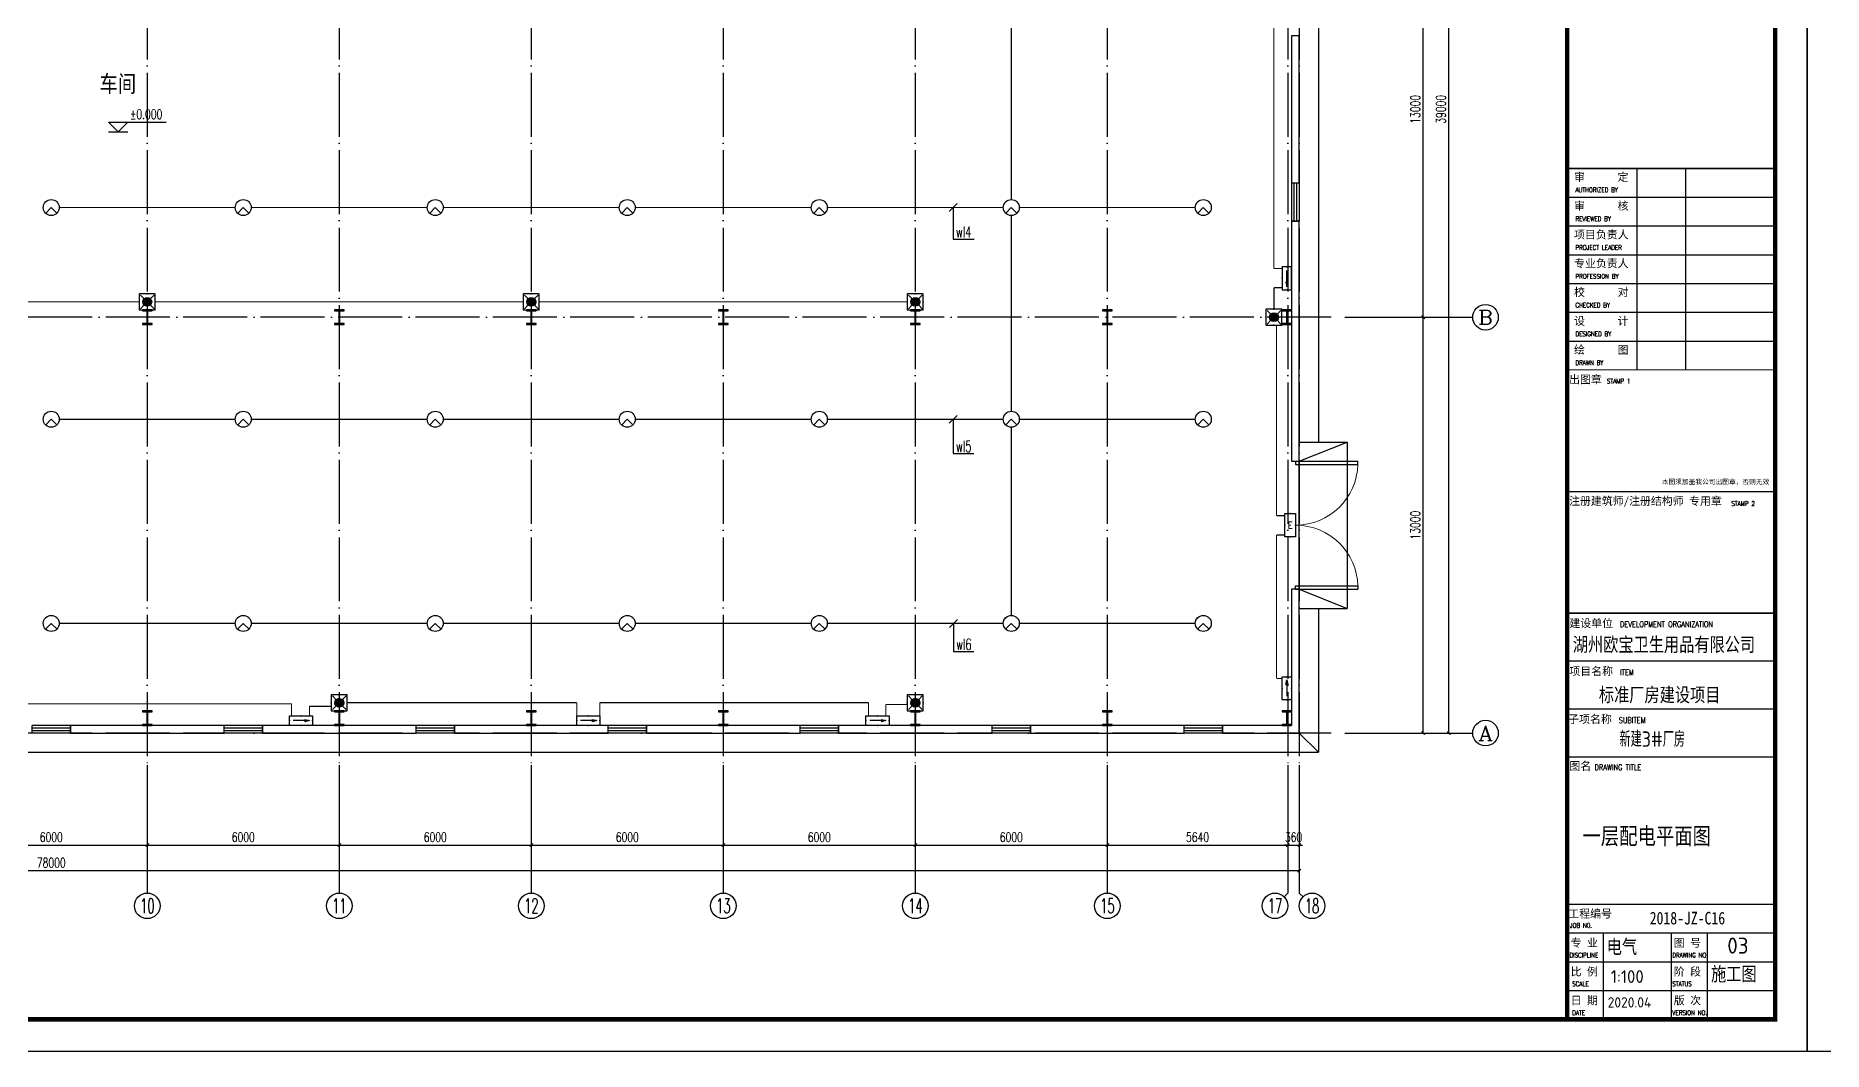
# Model space of a CAD drawing. Extents: x -55118 to 386282, y -631686 to -470886.
# Drawn here: x 15625 to 71482, y -631686 to -599940 of the extents above; entities that cross this region are included whole.
import ezdxf
from ezdxf.enums import TextEntityAlignment as Align

# ---------------------------------------------------------------- set-up
doc = ezdxf.new("R2010")
doc.units = 0
doc.header["$LTSCALE"] = 1000
doc.header["$MEASUREMENT"] = 0
doc.linetypes.add('DOTE', pattern=[2.42, 2, -0.2, 0.02, -0.2])
doc.layers.get('0').update_dxf_attribs({"linetype": 'CONTINUOUS'})
doc.layers.get('Defpoints').update_dxf_attribs({"linetype": 'CONTINUOUS'})
for name, color, linetype in [('AXIS', 3, 'CONTINUOUS'), ('AXIS_TEXT', 7, 'CONTINUOUS'), ('DIM-照明', 3, 'CONTINUOUS'), ('DIM_ELEV', 3, 'CONTINUOUS'), ('DOTE', 253, 'DOTE'), ('EQUIP-照明', 3, 'CONTINUOUS'), ('PUB_TEXT', 7, 'CONTINUOUS'), ('WALL', 6, 'CONTINUOUS'), ('WINDOW', 4, 'CONTINUOUS'), ('WIRE-照明', 4, 'CONTINUOUS'), ('勒脚', 50, 'CONTINUOUS'), ('图层1', 53, 'CONTINUOUS'), ('图框', 4, 'CONTINUOUS')]:
    doc.layers.add(name, color=color, linetype=linetype)
doc.styles.add('-黑体', font='simhei.ttf', dxfattribs={"width": 0.8})
doc.styles.add('_TCH_AXIS', font='COMPLEX', dxfattribs={"bigfont": 'GBCBIG'})
doc.styles.add('_TCH_DIM', font='SIMPLEX', dxfattribs={"bigfont": 'GBCBIG'})
doc.styles.add('_TCH_DIM_T3', font='SIMPLEX', dxfattribs={"width": 0.705882, "bigfont": 'GBCBIG'})
doc.styles.add('_TCH_LABEL', font='COMPLEX', dxfattribs={"bigfont": 'GBCBIG'})
doc.styles.add('_TEL_DIM', font='SIMPLEX', dxfattribs={"width": 0.8, "height": 3.5, "bigfont": 'HZTXT'})
doc.styles.add('COMPLEX', font='COMPLEX')
doc.styles.add('iIcon2', font='')
doc.styles.add('MIMI-TKWZ', font='romanc.shx', dxfattribs={"width": 0.75, "oblique": 15, "bigfont": 'bigfont.shx'})
doc.styles.get("Standard").update_dxf_attribs({"font": 'GBENOR', "bigfont": 'GBCBIG'})
doc.styles.add('STYLE1', font='tssdeng.shx', dxfattribs={"height": 8, "bigfont": 'tssdchn.shx'})
doc.styles.add('宋体', font='', dxfattribs={"width": 0.8})
doc.styles.get('iIcon2').set_extended_font_data('SimSun')
doc.styles.get('宋体').set_extended_font_data('SimSun')
doc.dimstyles.new('_TCH_ARCH&&100', dxfattribs={"dimtxt": 297.5, "dimasz": 100, "dimexe": 250, "dimexo": 300, "dimgap": 100, "dimtad": 1, "dimdec": 0, "dimzin": 0, "dimdsep": 46, "dimtxsty": '_TCH_DIM_T3', "dimblk": 'ARCHTICK', "dimcen": 0.09, "dimclrt": 7, "dimazin": 2, "dimtfac": 1, "dimtdec": 0, "dimtix": 1, "dimtmove": 2, "dimatfit": 3, "dimfxl": 0, "dimtolj": 1, "dimtzin": 0, "dimarcsym": 0})

# ---------------------------------------------------------------- blocks, each defined once
blk = doc.blocks.new('钢柱')
blk.add_hatch(color=256).paths.add_polyline_path([(4275, 9436), (4140, 9436), (4140, 9466), (4440, 9466), (4440, 9436), (4305, 9436), (4305, 9036), (4440, 9036), (4440, 9006), (4140, 9006), (4140, 9036), (4275, 9036)])
blk.add_lwpolyline([(4275, 9436), (4140, 9436), (4140, 9466), (4440, 9466), (4440, 9436), (4305, 9436), (4305, 9036), (4440, 9036), (4440, 9006), (4140, 9006), (4140, 9036), (4275, 9036), (4275, 9436), (4140, 9436)])
blk = doc.blocks.new('$equip$00001176')
for q in [(-0.35, -0.35), (0.35, -0.35)]:
    blk.add_line((0, 0), q)
blk.add_circle((0, 0), 0.5)
at = {"style": '_TCH_LABEL', "flags": 9}
blk.add_attdef('A', (0, 0), '', height=0.00002, dxfattribs=at)
blk = doc.blocks.new('$equip$00002604')
blk.add_hatch(color=256).paths.add_polyline_path([(0.27, 0.5, 1), (-0.27, 0.5, 1)])
for p, q in [((-0.43, 0.93), (-0.19, 0.69)), ((-0.43, 0.07), (-0.19, 0.31)), ((0.19, 0.69), (0.43, 0.93)), ((0.19, 0.31), (0.43, 0.07))]:
    blk.add_line(p, q)
at = {"const_width": 0.04}
blk.add_lwpolyline([(-0.5, 1), (-0.5, 0), (0.5, 0), (0.5, 1), (-0.5, 1), (-0.5, 0)], dxfattribs=at)
blk.add_lwpolyline([(-0.5, 1), (-0.5, 0), (0.5, 0), (0.5, 1)], close=True)
blk.add_circle((0, 0.5), 0.275)
for p in [(-0.5, 0.5), (0, 1), (0, 0), (0.5, 0.5)]:
    blk.add_point(p)
at = {"color": 7, "style": '_TEL_DIM', "flags": 1}
blk.add_attdef('A', text='', height=0.000025, dxfattribs=at).set_placement((0, 0), align=Align.MIDDLE_CENTER)
blk = doc.blocks.new('$equip$00002541')
blk.add_hatch(color=256).paths.add_polyline_path([(-0.24, 0.37), (-0.53, 0.3), (-0.24, 0.23)])
for p, q in [((-0.72, 0.6), (-0.72, 0)), ((0.72, 0.6), (-0.72, 0.6)), ((-0.72, 0), (0.72, 0)), ((-0.24, 0.37), (-0.53, 0.3)), ((-0.53, 0.3), (-0.24, 0.23)), ((-0.24, 0.37), (-0.24, 0.23)), ((0.72, 0), (0.72, 0.6))]:
    blk.add_line(p, q)
at = {"color": 7}
blk.add_line((-0.48, 0.3), (0.48, 0.3), dxfattribs=at)
at = {"const_width": 0.04}
blk.add_lwpolyline([(-0.72, 0.6), (-0.72, 0), (0.72, 0), (0.72, 0.6), (-0.72, 0.6), (-0.72, 0)], dxfattribs=at)
for p in [(-0.72, 0.3), (0, 0.6), (0, 0), (0.72, 0.3)]:
    blk.add_point(p)
at = {"color": 7, "style": '_TEL_DIM', "flags": 1}
blk.add_attdef('A', text='', height=0.00002, dxfattribs=at).set_placement((0, 0), align=Align.MIDDLE_CENTER)
blk = doc.blocks.new('$equip$00002534')
for p, q in [((-0.72, 0.66), (-0.72, 0)), ((0.72, 0.66), (-0.72, 0.66)), ((-0.72, 0), (0.72, 0)), ((0.72, 0), (0.72, 0.66))]:
    blk.add_line(p, q)
at = {"const_width": 0.04}
blk.add_lwpolyline([(-0.72, 0.66), (-0.72, 0), (0.72, 0), (0.72, 0.66), (-0.72, 0.66), (-0.72, 0)], dxfattribs=at)
for p in [(-0.72, 0.33), (0, 0.66), (0, 0), (0.72, 0.33)]:
    blk.add_point(p)
at = {"color": 7, "style": '_TEL_DIM'}
blk.add_attdef('$TEXT$', text='', height=0.4, dxfattribs=at).set_placement((0, 0.33), align=Align.MIDDLE_CENTER)
at = {"color": 7, "style": '_TEL_DIM', "flags": 1}
blk.add_attdef('A', text='', height=0.00002, dxfattribs=at).set_placement((0, 0), align=Align.MIDDLE_CENTER)
blk = doc.blocks.new('_ArchTick')
at = {"color": 0, "linetype": 'ByBlock', "const_width": 0.4}
blk.add_lwpolyline([(-0.5, -0.5), (0.5, 0.5)], dxfattribs=at)
blk = doc.blocks.new('*D140')
at = {"layer": 'AXIS', "color": 0, "lineweight": -2}
for p, q in [((13110, -623040), (13110, -625490)), ((19110, -623040), (19110, -625490)), ((13110, -625240), (19110, -625240))]:
    blk.add_line(p, q, dxfattribs=at)
at = {"layer": 'Defpoints', "color": 0}
for p in [(13110, -622740), (19110, -622740), (19110, -625240)]:
    blk.add_point(p, dxfattribs=at)
at = {"layer": 'AXIS', "color": 0, "lineweight": -2, "xscale": 100, "yscale": 100, "zscale": 100, "rotation": 180}
blk.add_blockref('_ArchTick', (13110, -625240), dxfattribs=at)
at = {"layer": 'AXIS', "color": 0, "lineweight": -2, "xscale": 100, "yscale": 100, "zscale": 100}
blk.add_blockref('_ArchTick', (19110, -625240), dxfattribs=at)
at = {"layer": 'AXIS', "color": 7, "insert": (16110, -624991), "char_height": 297.5, "attachment_point": 5, "style": '_TCH_DIM_T3'}
blk.add_mtext('\\A1;6000', dxfattribs=at)
blk = doc.blocks.new('*D141')
at = {"layer": 'AXIS', "color": 0, "lineweight": -2}
for p, q in [((19110, -623040), (19110, -625490)), ((25110, -623040), (25110, -625490)), ((19110, -625240), (25110, -625240))]:
    blk.add_line(p, q, dxfattribs=at)
at = {"layer": 'Defpoints', "color": 0}
for p in [(19110, -622740), (25110, -622740), (25110, -625240)]:
    blk.add_point(p, dxfattribs=at)
at = {"layer": 'AXIS', "color": 0, "lineweight": -2, "xscale": 100, "yscale": 100, "zscale": 100, "rotation": 180}
blk.add_blockref('_ArchTick', (19110, -625240), dxfattribs=at)
at = {"layer": 'AXIS', "color": 0, "lineweight": -2, "xscale": 100, "yscale": 100, "zscale": 100}
blk.add_blockref('_ArchTick', (25110, -625240), dxfattribs=at)
at = {"layer": 'AXIS', "color": 7, "insert": (22110, -624991), "char_height": 297.5, "attachment_point": 5, "style": '_TCH_DIM_T3'}
blk.add_mtext('\\A1;6000', dxfattribs=at)
blk = doc.blocks.new('*D142')
at = {"layer": 'AXIS', "color": 0, "lineweight": -2}
for p, q in [((25110, -623040), (25110, -625490)), ((31110, -623040), (31110, -625490)), ((25110, -625240), (31110, -625240))]:
    blk.add_line(p, q, dxfattribs=at)
at = {"layer": 'Defpoints', "color": 0}
for p in [(25110, -622740), (31110, -622740), (31110, -625240)]:
    blk.add_point(p, dxfattribs=at)
at = {"layer": 'AXIS', "color": 0, "lineweight": -2, "xscale": 100, "yscale": 100, "zscale": 100, "rotation": 180}
blk.add_blockref('_ArchTick', (25110, -625240), dxfattribs=at)
at = {"layer": 'AXIS', "color": 0, "lineweight": -2, "xscale": 100, "yscale": 100, "zscale": 100}
blk.add_blockref('_ArchTick', (31110, -625240), dxfattribs=at)
at = {"layer": 'AXIS', "color": 7, "insert": (28110, -624991), "char_height": 297.5, "attachment_point": 5, "style": '_TCH_DIM_T3'}
blk.add_mtext('\\A1;6000', dxfattribs=at)
blk = doc.blocks.new('*D143')
at = {"layer": 'AXIS', "color": 0, "lineweight": -2}
for p, q in [((31110, -623040), (31110, -625490)), ((37110, -623040), (37110, -625490)), ((31110, -625240), (37110, -625240))]:
    blk.add_line(p, q, dxfattribs=at)
at = {"layer": 'Defpoints', "color": 0}
for p in [(31110, -622740), (37110, -622740), (37110, -625240)]:
    blk.add_point(p, dxfattribs=at)
at = {"layer": 'AXIS', "color": 0, "lineweight": -2, "xscale": 100, "yscale": 100, "zscale": 100, "rotation": 180}
blk.add_blockref('_ArchTick', (31110, -625240), dxfattribs=at)
at = {"layer": 'AXIS', "color": 0, "lineweight": -2, "xscale": 100, "yscale": 100, "zscale": 100}
blk.add_blockref('_ArchTick', (37110, -625240), dxfattribs=at)
at = {"layer": 'AXIS', "color": 7, "insert": (34110, -624991), "char_height": 297.5, "attachment_point": 5, "style": '_TCH_DIM_T3'}
blk.add_mtext('\\A1;6000', dxfattribs=at)
blk = doc.blocks.new('*D144')
at = {"layer": 'AXIS', "color": 0, "lineweight": -2}
for p, q in [((37110, -623040), (37110, -625490)), ((43110, -623040), (43110, -625490)), ((37110, -625240), (43110, -625240))]:
    blk.add_line(p, q, dxfattribs=at)
at = {"layer": 'Defpoints', "color": 0}
for p in [(37110, -622740), (43110, -622740), (43110, -625240)]:
    blk.add_point(p, dxfattribs=at)
at = {"layer": 'AXIS', "color": 0, "lineweight": -2, "xscale": 100, "yscale": 100, "zscale": 100, "rotation": 180}
blk.add_blockref('_ArchTick', (37110, -625240), dxfattribs=at)
at = {"layer": 'AXIS', "color": 0, "lineweight": -2, "xscale": 100, "yscale": 100, "zscale": 100}
blk.add_blockref('_ArchTick', (43110, -625240), dxfattribs=at)
at = {"layer": 'AXIS', "color": 7, "insert": (40110, -624991), "char_height": 297.5, "attachment_point": 5, "style": '_TCH_DIM_T3'}
blk.add_mtext('\\A1;6000', dxfattribs=at)
blk = doc.blocks.new('*D145')
at = {"layer": 'AXIS', "color": 0, "lineweight": -2}
for p, q in [((43110, -623040), (43110, -625490)), ((49110, -623040), (49110, -625490)), ((43110, -625240), (49110, -625240))]:
    blk.add_line(p, q, dxfattribs=at)
at = {"layer": 'Defpoints', "color": 0}
for p in [(43110, -622740), (49110, -622740), (49110, -625240)]:
    blk.add_point(p, dxfattribs=at)
at = {"layer": 'AXIS', "color": 0, "lineweight": -2, "xscale": 100, "yscale": 100, "zscale": 100, "rotation": 180}
blk.add_blockref('_ArchTick', (43110, -625240), dxfattribs=at)
at = {"layer": 'AXIS', "color": 0, "lineweight": -2, "xscale": 100, "yscale": 100, "zscale": 100}
blk.add_blockref('_ArchTick', (49110, -625240), dxfattribs=at)
at = {"layer": 'AXIS', "color": 7, "insert": (46110, -624991), "char_height": 297.5, "attachment_point": 5, "style": '_TCH_DIM_T3'}
blk.add_mtext('\\A1;6000', dxfattribs=at)
blk = doc.blocks.new('*D146')
at = {"layer": 'AXIS', "color": 0, "lineweight": -2}
for p, q in [((49110, -623040), (49110, -625490)), ((54750, -623040), (54750, -625490)), ((49110, -625240), (54750, -625240))]:
    blk.add_line(p, q, dxfattribs=at)
at = {"layer": 'Defpoints', "color": 0}
for p in [(49110, -622740), (54750, -622740), (54750, -625240)]:
    blk.add_point(p, dxfattribs=at)
at = {"layer": 'AXIS', "color": 0, "lineweight": -2, "xscale": 100, "yscale": 100, "zscale": 100, "rotation": 180}
blk.add_blockref('_ArchTick', (49110, -625240), dxfattribs=at)
at = {"layer": 'AXIS', "color": 0, "lineweight": -2, "xscale": 100, "yscale": 100, "zscale": 100}
blk.add_blockref('_ArchTick', (54750, -625240), dxfattribs=at)
at = {"layer": 'AXIS', "color": 7, "insert": (51930, -624991), "char_height": 297.5, "attachment_point": 5, "style": '_TCH_DIM_T3'}
blk.add_mtext('\\A1;5640', dxfattribs=at)
blk = doc.blocks.new('*D147')
at = {"layer": 'AXIS', "color": 0, "lineweight": -2}
for p, q in [((54750, -623040), (54750, -625490)), ((55110, -623040), (55110, -625490)), ((54750, -625240), (54650, -625240)), ((54750, -625240), (55110, -625240)), ((55110, -625240), (55210, -625240))]:
    blk.add_line(p, q, dxfattribs=at)
at = {"layer": 'Defpoints', "color": 0}
for p in [(54750, -622740), (55110, -622740), (55110, -625240)]:
    blk.add_point(p, dxfattribs=at)
at = {"layer": 'AXIS', "color": 0, "lineweight": -2, "xscale": 100, "yscale": 100, "zscale": 100}
blk.add_blockref('_ArchTick', (54750, -625240), dxfattribs=at)
at = {"layer": 'AXIS', "color": 0, "lineweight": -2, "xscale": 100, "yscale": 100, "zscale": 100, "rotation": 180}
blk.add_blockref('_ArchTick', (55110, -625240), dxfattribs=at)
at = {"layer": 'AXIS', "color": 7, "insert": (54930, -624991), "char_height": 297.5, "attachment_point": 5, "style": '_TCH_DIM_T3'}
blk.add_mtext('\\A1;360', dxfattribs=at)
blk = doc.blocks.new('*D148')
at = {"layer": 'AXIS', "color": 0, "lineweight": -2}
for p, q in [((-22890, -623040), (-22890, -626290)), ((55110, -623040), (55110, -626290)), ((-22890, -626040), (55110, -626040))]:
    blk.add_line(p, q, dxfattribs=at)
at = {"layer": 'Defpoints', "color": 0}
for p in [(-22890, -622740), (55110, -622740), (55110, -626040)]:
    blk.add_point(p, dxfattribs=at)
at = {"layer": 'AXIS', "color": 0, "lineweight": -2, "xscale": 100, "yscale": 100, "zscale": 100, "rotation": 180}
blk.add_blockref('_ArchTick', (-22890, -626040), dxfattribs=at)
at = {"layer": 'AXIS', "color": 0, "lineweight": -2, "xscale": 100, "yscale": 100, "zscale": 100}
blk.add_blockref('_ArchTick', (55110, -626040), dxfattribs=at)
at = {"layer": 'AXIS', "color": 7, "insert": (16110, -625791), "char_height": 297.5, "attachment_point": 5, "style": '_TCH_DIM_T3'}
blk.add_mtext('\\A1;78000', dxfattribs=at)
blk = doc.blocks.new('*D270')
at = {"layer": 'AXIS', "color": 0, "lineweight": -2}
for p, q in [((56784, -608740), (59234, -608740)), ((58984, -621740), (58984, -608740)), ((56784, -621740), (59234, -621740))]:
    blk.add_line(p, q, dxfattribs=at)
at = {"layer": 'Defpoints', "color": 0}
for p in [(56484, -608740), (58984, -608740), (56484, -621740)]:
    blk.add_point(p, dxfattribs=at)
at = {"layer": 'AXIS', "color": 0, "lineweight": -2, "xscale": 100, "yscale": 100, "zscale": 100}
for p, rotation in [((58984, -608740), 90), ((58984, -621740), 270)]:
    blk.add_blockref('_ArchTick', p, dxfattribs=dict(at, rotation=rotation))
at = {"layer": 'AXIS', "color": 7, "insert": (58735, -615240), "char_height": 297.5, "attachment_point": 5, "rotation": 90, "style": '_TCH_DIM_T3'}
blk.add_mtext('\\A1;13000', dxfattribs=at)
blk = doc.blocks.new('*D271')
at = {"layer": 'AXIS', "color": 0, "lineweight": -2}
for p, q in [((56784, -595740), (59234, -595740)), ((58984, -608740), (58984, -595740)), ((56784, -608740), (59234, -608740))]:
    blk.add_line(p, q, dxfattribs=at)
at = {"layer": 'Defpoints', "color": 0}
for p in [(56484, -595740), (58984, -595740), (56484, -608740)]:
    blk.add_point(p, dxfattribs=at)
at = {"layer": 'AXIS', "color": 0, "lineweight": -2, "xscale": 100, "yscale": 100, "zscale": 100}
for p, rotation in [((58984, -595740), 90), ((58984, -608740), 270)]:
    blk.add_blockref('_ArchTick', p, dxfattribs=dict(at, rotation=rotation))
at = {"layer": 'AXIS', "color": 7, "insert": (58735, -602240), "char_height": 297.5, "attachment_point": 5, "rotation": 90, "style": '_TCH_DIM_T3'}
blk.add_mtext('\\A1;13000', dxfattribs=at)
blk = doc.blocks.new('*D276')
at = {"layer": 'AXIS', "color": 0, "lineweight": -2}
for p, q in [((56784, -582740), (60034, -582740)), ((59784, -621740), (59784, -582740)), ((56784, -621740), (60034, -621740))]:
    blk.add_line(p, q, dxfattribs=at)
at = {"layer": 'Defpoints', "color": 0}
for p in [(56484, -582740), (59784, -582740), (56484, -621740)]:
    blk.add_point(p, dxfattribs=at)
at = {"layer": 'AXIS', "color": 0, "lineweight": -2, "xscale": 100, "yscale": 100, "zscale": 100}
for p, rotation in [((59784, -582740), 90), ((59784, -621740), 270)]:
    blk.add_blockref('_ArchTick', p, dxfattribs=dict(at, rotation=rotation))
at = {"layer": 'AXIS', "color": 7, "insert": (59535, -602240), "char_height": 297.5, "attachment_point": 5, "rotation": 90, "style": '_TCH_DIM_T3'}
blk.add_mtext('\\A1;39000', dxfattribs=at)
blk = doc.blocks.new('$DorLib2D$00000002')
for p, q in [((-0.5, 0), (-0.5, 0.4875)), ((-0.475, 0.4875), (-0.5, 0.4875)), ((-0.475, 0), (-0.475, 0.4875)), ((0.475, 0), (0.475, 0.4875)), ((0.475, 0.4875), (0.5, 0.4875)), ((0.5, 0), (0.5, 0.4875)), ((-0.5, 0), (-0.475, 0)), ((0.5, 0), (0.475, 0))]:
    blk.add_line(p, q)
at = {"lineweight": 13}
for centre, start, end in [((-0.4875, 0), 0, 88.53072), ((0.4875, 0), 91.46928, 180)]:
    blk.add_arc(centre, 0.4875, start, end, dxfattribs=at)
blk = doc.blocks.new('$TCHSYS$WIN2D')
for p, q in [((-0.5, 0.5), (0.5, 0.5)), ((-0.5, 0.5), (-0.5, -0.5)), ((0.5, 0.5), (0.5, -0.5)), ((0.5, 0.167), (-0.5, 0.167)), ((0.5, -0.167), (-0.5, -0.167)), ((-0.5, -0.5), (0.5, -0.5))]:
    blk.add_line(p, q)
blk = doc.blocks.new('_AXISO')
blk.add_circle((0, 0), 0.5)
at = {"layer": 'AXIS_TEXT', "style": 'COMPLEX', "width": 1.041667}
blk.add_attdef('A', text='', height=0.56, dxfattribs=at).set_placement((-0.25, -0.28), (0.25, -0.28), align=Align.FIT)
blk = doc.blocks.new('jhyfty')
at = {"layer": '图框'}
for p, q in [((769351, 133310), (775851, 133310)), ((769351, 133310), (775851, 133310)), ((771523, 133310), (771523, 127010)), ((773051, 133310), (773051, 127010)), ((769351, 132410), (775851, 132410)), ((769351, 131510), (775851, 131510)), ((769351, 130610), (775851, 130610)), ((769351, 129710), (775851, 129710)), ((769351, 128810), (775851, 128810)), ((769351, 127910), (775851, 127910)), ((769351, 123210), (775851, 123210)), ((769351, 119410), (775851, 119410)), ((769351, 117910), (775851, 117910)), ((769351, 116410), (775851, 116410)), ((769351, 110310), (775851, 110310)), ((769351, 109410), (775851, 109410)), ((770476, 109410), (770476, 106710)), ((772601, 109410), (772601, 106710)), ((773726, 109410), (773726, 106710)), ((769351, 108510), (775851, 108510)), ((769351, 107610), (775851, 107610))]:
    blk.add_line(p, q, dxfattribs=at)
blk.add_lwpolyline([(671751, 105710), (776851, 105710), (776851, 165110), (671751, 165110)], close=True, dxfattribs=at)
at = {"layer": '图框', "const_width": 140}
for points in [[(674251, 164110), (775851, 164110), (775851, 106710), (674251, 106710)], [(775851, 164110), (769351, 164110), (769351, 106710), (775851, 106710)]]:
    blk.add_lwpolyline(points, close=True, dxfattribs=at)
at = {"layer": '图框', "const_width": 35}
for points in [[(769351, 133310), (775851, 133310)], [(769351, 127010), (775851, 127010)], [(769351, 119410), (775851, 119410)], [(769351, 114910), (775851, 114910)]]:
    blk.add_lwpolyline(points, dxfattribs=at)
at = {"layer": '图框', "style": 'iIcon2'}
for s, height, p in [('审      定', 250, (769563, 132914)), ('审      核', 250, (769563, 132014)), ('项目负责人', 250, (769563, 131114)), ('专业负责人', 250, (769563, 130214)), ('校      对', 250, (769563, 129314)), ('设      计', 250, (769563, 128414)), ('绘      图', 250, (769563, 127514)), ('出图章', 250, (769408, 126586)), ('本图须加盖我公司出图章，否则无效', 150, (772304, 123437)), ('注册建筑师/注册结构师 专用章', 250, (769408, 122786)), ('建设单位', 250, (769418, 118965)), ('项目名称', 250, (769418, 117465)), ('子项名称', 250, (769379, 115967)), ('图名', 250, (769418, 114500)), ('工程编号', 250, (769384, 109886)), ('专 业', 250, (769457, 108974)), ('图 号', 250, (772679, 108974)), ('比 例', 250, (769457, 108074)), ('阶 段', 250, (772679, 108074)), ('日 期', 250, (769457, 107174)), ('版 次', 250, (772679, 107174))]:
    blk.add_text(s, height=height, dxfattribs=at).set_placement(p)
at = {"layer": '图框', "style": 'MIMI-TKWZ', "width": 0.75}
for s, height, p in [('AUTHORIZED BY', 145, (769607, 132562)), ('REVIEWED BY', 145, (769607, 131662)), ('PROJECT LEADER', 145, (769607, 130762)), ('PROFESSION BY', 145, (769607, 129862)), ('CHECKED BY', 145, (769607, 128962)), ('DESIGNED BY', 145, (769607, 128062)), ('DRAWN BY', 145, (769607, 127162)), ('STAMP 1', 145, (770589, 126589)), ('STAMP 2', 145, (774482, 122756)), ('DEVELOPMENT ORGANIZATION', 180, (771000, 118968)), ('ITEM', 180, (771000, 117468)), ('SUBITEM', 180, (770961, 115969)), ('DRAWING TITLE', 180, (770206, 114496)), ('JOB N0.', 145, (769434, 109571)), ('DISCIPLINE', 145, (769424, 108641)), ('DRAWING NO.', 145, (772635, 108641)), ('SCALE', 145, (769507, 107741)), ('STATUS', 145, (772635, 107741)), ('DATE', 145, (769507, 106841)), ('VERSION NO.', 145, (772635, 106841))]:
    blk.add_text(s, height=height, dxfattribs=at).set_placement(p)

msp = doc.modelspace()

# ---------------------------------------------------------------- linework, layer by layer
at = {"layer": 'AXIS'}
for p, q in [((56528.6, -608740.1), (60528.6, -608740.1)), ((56528.6, -621740.1), (60528.6, -621740.1)), ((19109.9, -622740.1), (19109.9, -626740.1)), ((25109.9, -622740.1), (25109.9, -626740.1)), ((31109.9, -622740.1), (31109.9, -626740.1)), ((37109.9, -622740.1), (37109.9, -626740.1)), ((43109.9, -622740.1), (43109.9, -626740.1)), ((49109.9, -622740.1), (49109.9, -626740.1)), ((54749.9, -622740.1), (54749.9, -626740.1)), ((55109.9, -622740.1), (55109.9, -626740.1)), ((54632.7, -626857.3), (54749.9, -626740.1)), ((55227, -626857.3), (55109.9, -626740.1))]:
    msp.add_line(p, q, dxfattribs=at)
at = {"layer": 'DIM-照明'}
for p, q in [((44173, -605433.9), (44420.5, -605186.4)), ((44420.5, -611806.4), (44173, -612053.9)), ((44424.6, -618186.4), (44177.1, -618433.9))]:
    msp.add_line(p, q, dxfattribs=at)
for points in [[(44296.7, -605310.1), (44296.7, -606301.3)], [(44296.7, -606301.3), (44951.7, -606301.3)], [(44296.7, -611930.1), (44296.7, -613004.6)], [(44296.7, -613004.6), (44941.1, -613004.6)], [(44300.9, -618310.1), (44300.9, -619191.8)], [(44300.9, -619191.8), (44934.5, -619191.8)]]:
    msp.add_lwpolyline(points, dxfattribs=at)
at = {"layer": 'DIM_ELEV'}
for p, q in [((18202.4, -602943.3), (17902.4, -602643.3)), ((17902.4, -602643.3), (19702.4, -602643.3)), ((18202.4, -602943.3), (18502.4, -602643.3)), ((17899.2, -602943.3), (18502.4, -602943.3))]:
    msp.add_line(p, q, dxfattribs=at)
at = {"layer": 'DOTE', "linetype": 'DOTE'}
for p, q in [((19109.9, -581740.1), (19109.9, -622740.1)), ((25109.9, -581740.1), (25109.9, -622740.1)), ((31109.9, -581740.1), (31109.9, -622740.1)), ((37109.9, -581740.1), (37109.9, -622740.1)), ((43109.9, -581740.1), (43109.9, -622740.1)), ((49109.9, -581740.1), (49109.9, -622740.1)), ((54749.9, -581740.1), (54749.9, -622740.1)), ((55109.9, -581740.1), (55109.9, -622740.1)), ((56109.9, -608740.1), (-23890.1, -608740.1)), ((56109.9, -621740.1), (-23890.1, -621740.1))]:
    msp.add_line(p, q, dxfattribs=at)
at = {"layer": 'WALL'}
for p, q in [((55109.9, -599940.1), (54869.9, -599940.1)), ((54869.9, -599940.1), (54869.9, -604540.1)), ((55109.9, -604540.1), (55109.9, -599940.1)), ((54869.9, -604540.1), (55109.9, -604540.1)), ((55109.9, -605740.1), (54869.9, -605740.1)), ((54869.9, -605740.1), (54869.9, -613240.1)), ((55109.9, -613240.1), (55109.9, -605740.1)), ((54869.9, -613240.1), (55109.9, -613240.1)), ((55109.9, -617240.1), (54869.9, -617240.1)), ((54869.9, -617240.1), (54869.9, -621500.1)), ((55109.9, -621740.1), (55109.9, -617240.1)), ((21509.9, -621500.1), (16709.9, -621500.1)), ((16709.9, -621500.1), (16709.9, -621740.1)), ((21509.9, -621740.1), (21509.9, -621500.1)), ((27509.9, -621500.1), (22709.9, -621500.1)), ((22709.9, -621500.1), (22709.9, -621740.1)), ((27509.9, -621740.1), (27509.9, -621500.1)), ((33509.9, -621500.1), (28709.9, -621500.1)), ((28709.9, -621500.1), (28709.9, -621740.1)), ((33509.9, -621740.1), (33509.9, -621500.1)), ((39509.9, -621500.1), (34709.9, -621500.1)), ((34709.9, -621500.1), (34709.9, -621740.1)), ((39509.9, -621740.1), (39509.9, -621500.1)), ((45509.9, -621500.1), (40709.9, -621500.1)), ((40709.9, -621500.1), (40709.9, -621740.1)), ((45509.9, -621740.1), (45509.9, -621500.1)), ((51509.9, -621500.1), (46709.9, -621500.1)), ((46709.9, -621500.1), (46709.9, -621740.1)), ((51509.9, -621740.1), (51509.9, -621500.1)), ((54869.9, -621500.1), (52709.9, -621500.1)), ((52709.9, -621500.1), (52709.9, -621740.1)), ((16709.9, -621740.1), (21509.9, -621740.1)), ((22709.9, -621740.1), (27509.9, -621740.1)), ((28709.9, -621740.1), (33509.9, -621740.1)), ((34709.9, -621740.1), (39509.9, -621740.1)), ((40709.9, -621740.1), (45509.9, -621740.1)), ((46709.9, -621740.1), (51509.9, -621740.1)), ((52709.9, -621740.1), (55109.9, -621740.1))]:
    msp.add_line(p, q, dxfattribs=at)
at = {"layer": 'WINDOW'}
msp.add_line((55109.9, -617240.1), (55109.9, -613240.1), dxfattribs=at)
at = {"layer": 'WIRE-照明', "linetype": 'Continuous', "const_width": 35}
for points in [[(54314.8, -607218.8), (54314.8, -598036.9)], [(46109.9, -599180.1), (46109.9, -605060.1)], [(16359.9, -605310.1), (21859.9, -605310.1)], [(22359.9, -605310.1), (27859.9, -605310.1)], [(28359.9, -605310.1), (33859.9, -605310.1)], [(34359.9, -605310.1), (39859.9, -605310.1)], [(40359.9, -605310.1), (45859.9, -605310.1)], [(46359.9, -605310.1), (51859.9, -605310.1)], [(46109.9, -605560.1), (46109.9, -611680.1)], [(54569.9, -607218.8), (54314.8, -607218.8)], [(18859.9, -608260.1), (7359.9, -608260.1)], [(30859.9, -608260.1), (19359.9, -608260.1)], [(42859.9, -608260.1), (31359.9, -608260.1)], [(54318.8, -608490.1), (54318.8, -607814.2)], [(54318.8, -607814.2), (54569.9, -607814.2)], [(54398.8, -614944.4), (54398.8, -608990.1)], [(21859.9, -611930.1), (16359.9, -611930.1)], [(27859.9, -611930.1), (22359.9, -611930.1)], [(33859.9, -611930.1), (28359.9, -611930.1)], [(39859.9, -611930.1), (34359.9, -611930.1)], [(45859.9, -611930.1), (40359.9, -611930.1)], [(46109.9, -612180.1), (46109.9, -618060.1)], [(51859.9, -611930.1), (46359.9, -611930.1)], [(54659.9, -614944.4), (54398.8, -614944.4)], [(54399.1, -620032.1), (54399.1, -615546.4)], [(54399.1, -615546.4), (54659.9, -615546.4)], [(16359.9, -618310.1), (21859.9, -618310.1)], [(22359.9, -618310.1), (27859.9, -618310.1)], [(28359.9, -618310.1), (33859.9, -618310.1)], [(34359.9, -618310.1), (39859.9, -618310.1)], [(40359.9, -618310.1), (45859.9, -618310.1)], [(46359.9, -618310.1), (51859.9, -618310.1)], [(54569.9, -620032.1), (54399.1, -620032.1)], [(23618, -620822.7), (14649.8, -620822.7)], [(23618, -621200.1), (23618, -620822.7)], [(24176.8, -621200.1), (24176.8, -620904.3)], [(24176.8, -620904.3), (24859.9, -620904.3)], [(25359.9, -620790.1), (32531.5, -620790.1)], [(32531.5, -621200.1), (32531.5, -620790.1)], [(33251.5, -621200.1), (33251.5, -620790.1)], [(33251.5, -620790.1), (41650.8, -620790.1)], [(41650.8, -620790.1), (41650.8, -621200.1)], [(42189.2, -621200.1), (42189.2, -620845.3)], [(42189.2, -620845.3), (42859.9, -620845.3)]]:
    msp.add_lwpolyline(points, dxfattribs=at)
at = {"layer": '勒脚'}
for p, q in [((55709.9, -582140.1), (55709.9, -612640.1)), ((55109.9, -612640.1), (56609.9, -612640.1)), ((55109.9, -613240.1), (56609.9, -612640.1)), ((56609.9, -612640.1), (56609.9, -617840.1)), ((55109.9, -617240.1), (56609.9, -617840.1)), ((55109.9, -617840.1), (56609.9, -617840.1)), ((55709.9, -617840.1), (55709.9, -622340.1)), ((55109.9, -621740.1), (55709.9, -622340.1)), ((-23490.1, -622340.1), (55709.9, -622340.1))]:
    msp.add_line(p, q, dxfattribs=at)

# ---------------------------------------------------------------- block references
at = {"xscale": -1, "rotation": 180}
for p in [(14820.2, -599503.8), (20820.2, -599503.8), (26820.2, -599503.8), (32820.2, -599503.8), (38820.2, -599503.8), (44820.2, -599503.8), (50430.2, -599503.8), (14820.2, -612033.8), (20820.2, -612033.8), (26820.2, -612033.8), (32820.2, -612033.8), (38820.2, -612033.8), (44820.2, -612033.8), (50430.2, -612033.8)]:
    msp.add_blockref('钢柱', p, dxfattribs=at)
at = {"layer": 'AXIS'}
ref = msp.add_blockref('_AXISO', (60928.6, -608740.1), dxfattribs=dict(at, xscale=800, yscale=800, zscale=800))
ref.add_attrib('A', 'B', dxfattribs={"layer": 'AXIS_TEXT', "height": 452.5, "style": '_TCH_AXIS', "width": 1.235294}).set_placement((60702.3, -608966.4), (61154.9, -608966.4), align=Align.FIT)
ref = msp.add_blockref('_AXISO', (60928.6, -621740.1), dxfattribs=dict(at, xscale=800, yscale=800, zscale=800))
ref.add_attrib('A', 'A', dxfattribs={"layer": 'AXIS_TEXT', "height": 452.5, "style": '_TCH_AXIS', "width": 1.166667}).set_placement((60702.3, -621966.4), (61154.9, -621966.4), align=Align.FIT)
ref = msp.add_blockref('_AXISO', (19109.9, -627140.1), dxfattribs=dict(at, xscale=800, yscale=800, zscale=800))
ref.add_attrib('A', '10', dxfattribs={"layer": 'AXIS_TEXT', "height": 452.55, "style": '_TCH_AXIS', "width": 0.724138}).set_placement((18883.6, -627366.4), (19336.1, -627366.4), align=Align.FIT)
ref = msp.add_blockref('_AXISO', (25109.9, -627140.1), dxfattribs=dict(at, xscale=800, yscale=800, zscale=800))
ref.add_attrib('A', '11', dxfattribs={"layer": 'AXIS_TEXT', "height": 452.55, "style": '_TCH_AXIS', "width": 0.875}).set_placement((24883.6, -627366.4), (25336.1, -627366.4), align=Align.FIT)
ref = msp.add_blockref('_AXISO', (31109.9, -627140.1), dxfattribs=dict(at, xscale=800, yscale=800, zscale=800))
ref.add_attrib('A', '12', dxfattribs={"layer": 'AXIS_TEXT', "height": 452.55, "style": '_TCH_AXIS', "width": 0.724138}).set_placement((30883.6, -627366.4), (31336.1, -627366.4), align=Align.FIT)
ref = msp.add_blockref('_AXISO', (37109.9, -627140.1), dxfattribs=dict(at, xscale=800, yscale=800, zscale=800))
ref.add_attrib('A', '13', dxfattribs={"layer": 'AXIS_TEXT', "height": 452.55, "style": '_TCH_AXIS', "width": 0.724138}).set_placement((36883.6, -627366.4), (37336.1, -627366.4), align=Align.FIT)
ref = msp.add_blockref('_AXISO', (43109.9, -627140.1), dxfattribs=dict(at, xscale=800, yscale=800, zscale=800))
ref.add_attrib('A', '14', dxfattribs={"layer": 'AXIS_TEXT', "height": 452.55, "style": '_TCH_AXIS', "width": 0.677419}).set_placement((42883.6, -627366.4), (43336.1, -627366.4), align=Align.FIT)
ref = msp.add_blockref('_AXISO', (49109.9, -627140.1), dxfattribs=dict(at, xscale=800, yscale=800, zscale=800))
ref.add_attrib('A', '15', dxfattribs={"layer": 'AXIS_TEXT', "height": 452.55, "style": '_TCH_AXIS', "width": 0.724138}).set_placement((48883.6, -627366.4), (49336.1, -627366.4), align=Align.FIT)
ref = msp.add_blockref('_AXISO', (54349.9, -627140.1), dxfattribs=dict(at, xscale=800, yscale=800, zscale=800))
ref.add_attrib('A', '17', dxfattribs={"layer": 'AXIS_TEXT', "height": 452.55, "style": '_TCH_AXIS', "width": 0.724138}).set_placement((54123.6, -627366.4), (54576.1, -627366.4), align=Align.FIT)
ref = msp.add_blockref('_AXISO', (55509.9, -627140.1), dxfattribs=dict(at, xscale=800, yscale=800, zscale=800))
ref.add_attrib('A', '18', dxfattribs={"layer": 'AXIS_TEXT', "height": 452.55, "style": '_TCH_AXIS', "width": 0.724138}).set_placement((55283.6, -627366.4), (55736.1, -627366.4), align=Align.FIT)
at = {"layer": 'EQUIP-照明', "yscale": 500, "zscale": 500}
for name, p, xscale in [('$equip$00001176', (16109.9, -605310.1), 500), ('$equip$00001176', (22109.9, -605310.1), 500), ('$equip$00001176', (28109.9, -605310.1), 500), ('$equip$00001176', (34109.9, -605310.1), 500), ('$equip$00001176', (40109.9, -605310.1), 500), ('$equip$00001176', (46109.9, -605310.1), 500), ('$equip$00001176', (52109.9, -605310.1), 500), ('$equip$00001176', (16109.9, -611930.1), 500), ('$equip$00001176', (22109.9, -611930.1), 500), ('$equip$00001176', (28109.9, -611930.1), 500), ('$equip$00001176', (34109.9, -611930.1), 500), ('$equip$00001176', (40109.9, -611930.1), 500), ('$equip$00001176', (46109.9, -611930.1), 500), ('$equip$00001176', (52109.9, -611930.1), 500), ('$equip$00001176', (16109.9, -618310.1), 500), ('$equip$00001176', (22109.9, -618310.1), 500), ('$equip$00001176', (28109.9, -618310.1), 500), ('$equip$00001176', (34109.9, -618310.1), 500), ('$equip$00001176', (40109.9, -618310.1), 500), ('$equip$00001176', (46109.9, -618310.1), 500), ('$equip$00001176', (52109.9, -618310.1), 500), ('$equip$00002541', (23911.4, -621500.1), -500), ('$equip$00002541', (32891.5, -621500.1), -500), ('$equip$00002541', (41928.6, -621500.1), -500)]:
    msp.add_blockref(name, p, dxfattribs=dict(at, xscale=xscale))
for name, p, xscale, rotation in [('$equip$00002541', (54869.9, -607521.6), 500, 90.00000000000006), ('$equip$00002604', (19109.9, -608010.1), 500, 180), ('$equip$00002604', (31109.9, -608010.1), 500, 180), ('$equip$00002604', (43109.9, -608010.1), 500, 180), ('$equip$00002604', (54318.8, -608490.1), 500, 180), ('$equip$00002541', (54869.9, -620343.5), -500, 89.99999999999993), ('$equip$00002604', (25109.9, -620540.1), 500, 180), ('$equip$00002604', (43109.9, -620540.1), 500, 180)]:
    msp.add_blockref(name, p, dxfattribs=dict(at, xscale=xscale, rotation=rotation))
at = {"layer": 'EQUIP-照明'}
ref = msp.add_blockref('$equip$00002534', (54989.9, -615240.1), dxfattribs=dict(at, xscale=-500, yscale=500, zscale=500, rotation=89.99999999999402))
ref.add_attrib('$TEXT$', 'E', dxfattribs={"layer": '0', "color": 7, "height": 200, "rotation": 360, "style": '_TEL_DIM'}).set_placement((54824.9, -615240.1), align=Align.MIDDLE_CENTER)
at = {"layer": 'WALL'}
for p in [(-705868.5, -737395.5), (-600768.5, -737395.5)]:
    msp.add_blockref('jhyfty', p, dxfattribs=at)
at = {"layer": 'WINDOW', "rotation": 90.00000000000007}
for name, p, xscale, yscale, zscale in [('$TCHSYS$WIN2D', (54989.9, -605140.1), -1200, 240, -1200), ('$DorLib2D$00000002', (54989.9, -615240.1), -4000, -4000, -4000)]:
    msp.add_blockref(name, p, dxfattribs=dict(at, xscale=xscale, yscale=yscale, zscale=zscale))
at = {"layer": 'WINDOW', "xscale": -1200, "yscale": -240, "zscale": -1200}
for p in [(16109.9, -621620.1), (22109.9, -621620.1), (28109.9, -621620.1), (34109.9, -621620.1), (40109.9, -621620.1), (46109.9, -621620.1), (52109.9, -621620.1)]:
    msp.add_blockref('$TCHSYS$WIN2D', p, dxfattribs=at)

# ---------------------------------------------------------------- texts
at = {"layer": 'DIM-照明', "color": 7, "style": '_TEL_DIM', "width": 0.64}
for s, p in [('wl4', (44384.2, -606251.3)), ('wl5', (44384.2, -612954.6)), ('wl6', (44388.4, -619141.8))]:
    msp.add_text(s, height=350, dxfattribs=at).set_placement(p)
at = {"layer": 'DIM_ELEV', "color": 7, "style": '_TCH_DIM', "width": 0.705882}
msp.add_text('%%P0.000', height=297.5, dxfattribs=at).set_placement((18572.4, -602543.2))
at = {"layer": 'PUB_TEXT', "style": 'STYLE1'}
for s, height, p in [('车间', 600, (17621.5, -601462.6)), ('湖州欧宝卫生用品有限公司', 500, (63655.1, -618987.7)), ('标准厂房建设项目', 500, (64470.3, -620558.7)), ('电气', 500, (64715.5, -628432.9)), ('03', 500, (68484.7, -628382.7)), ('1:100', 400, (64843.9, -629350)), ('施工图', 500, (67975.6, -629285.8)), ('2020.04', 320, (64747.3, -630158.5))]:
    msp.add_text(s, height=height, dxfattribs=at).set_placement(p, align=Align.MIDDLE_LEFT)
at = {"layer": 'PUB_TEXT', "style": '-黑体', "width": 0.8}
msp.add_text('一层配电平面图', height=525.74, dxfattribs=at).set_placement((63958.7, -625218.5))
at = {"layer": '图层1'}
msp.add_text('新建3#厂房', height=482.27, dxfattribs=at).set_placement((65115.8, -622168.8))
at = {"layer": '图框', "color": 4, "style": '宋体', "width": 0.8}
msp.add_text('2018-JZ-C16', height=393.722, dxfattribs=at).set_placement((66059.3, -627719.9))

# ---------------------------------------------------------------- dimensions: what is measured, and where the dimension line sits
at = {"layer": 'AXIS'}
for p1, p2, distance, text, picture, middle in [((56483.6, -621740.1), (56483.6, -582740.1), -3300, '39000', '*D276', (59534.8, -602240.1)), ((56483.6, -608740.1), (56483.6, -595740.1), -2500, '13000', '*D271', (58734.8, -602240.1)), ((56483.6, -621740.1), (56483.6, -608740.1), -2500, '13000', '*D270', (58734.8, -615240.1)), ((-22890.1, -622740.1), (55109.9, -622740.1), -3300, '78000', '*D148', (16109.9, -625791.4)), ((13109.9, -622740.1), (19109.9, -622740.1), -2500, '6000', '*D140', (16109.9, -624991.4)), ((19109.9, -622740.1), (25109.9, -622740.1), -2500, '6000', '*D141', (22109.9, -624991.4)), ((25109.9, -622740.1), (31109.9, -622740.1), -2500, '6000', '*D142', (28109.9, -624991.4)), ((31109.9, -622740.1), (37109.9, -622740.1), -2500, '6000', '*D143', (34109.9, -624991.4)), ((37109.9, -622740.1), (43109.9, -622740.1), -2500, '6000', '*D144', (40109.9, -624991.4)), ((43109.9, -622740.1), (49109.9, -622740.1), -2500, '6000', '*D145', (46109.9, -624991.4)), ((49109.9, -622740.1), (54749.9, -622740.1), -2500, '5640', '*D146', (51929.9, -624991.4)), ((54749.9, -622740.1), (55109.9, -622740.1), -2500, '360', '*D147', (54929.9, -624991.4))]:
    dim = msp.add_aligned_dim(p1=p1, p2=p2, distance=distance, text=text, dimstyle='_TCH_ARCH&&100', dxfattribs=at)
    dim.commit()
    dim.dimension.update_dxf_attribs({"geometry": picture, "text_midpoint": middle})

doc.saveas('drawing.dxf')
